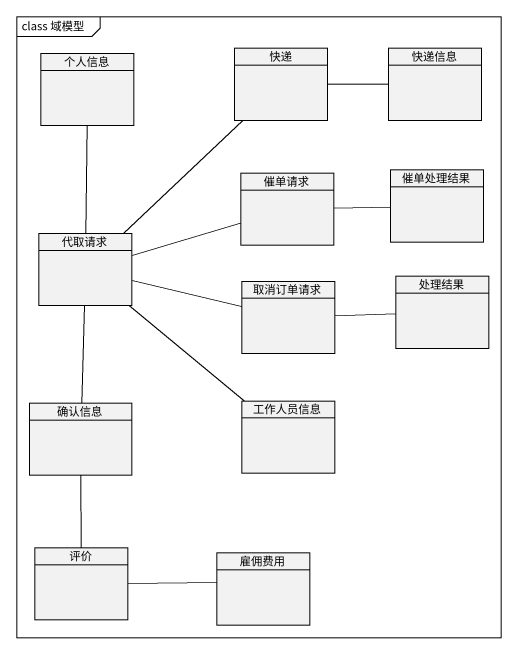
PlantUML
@startuml
mainframe class 域模型
hide circle
hide empty members
class 个人信息
class 快递
class 快递信息
class 催单请求
class 催单处理结果
class 代取请求
class 取消订单请求
class 处理结果
class 确认信息
class 工作人员信息
class 评价
class 雇佣费用
个人信息 -- 代取请求
快递 -right- 快递信息
催单请求 -left- 代取请求
催单处理结果 -left- 催单请求
代取请求 -up- 快递
代取请求 -- 确认信息
取消订单请求 -left- 代取请求
处理结果 -left- 取消订单请求
确认信息 -- 评价
工作人员信息 -up- 代取请求
雇佣费用 -left- 评价
@enduml
